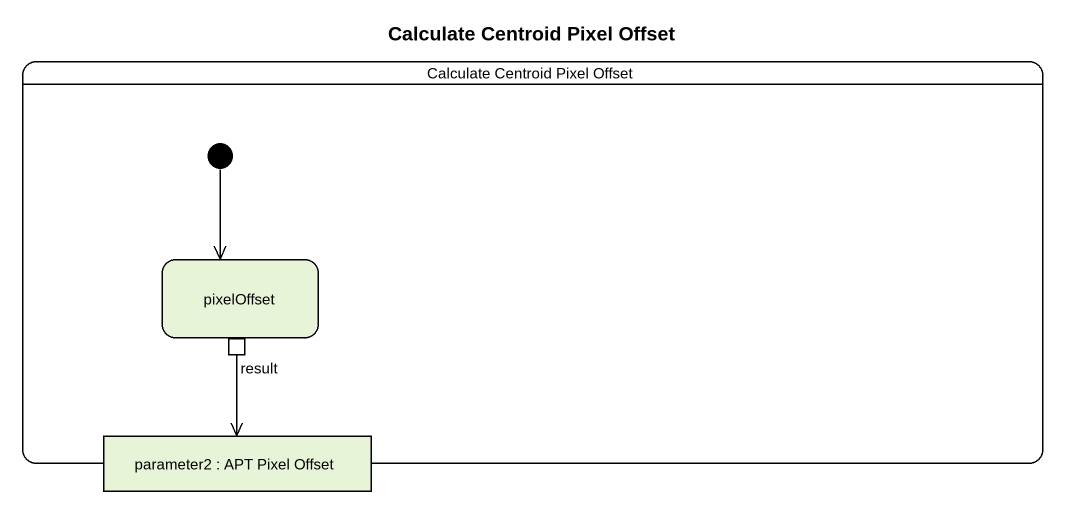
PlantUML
@startuml
title Calculate Centroid Pixel Offset
hide empty description
state "Calculate Centroid Pixel Offset" as Calculate_Centroid_Pixel {
  state pixelOffset {
    state result <<outputPin>>
  }
  state "parameter2 : APT Pixel Offset" as parameter2 <<object>>
  [*] --> pixelOffset
}
result --> parameter2
@enduml
